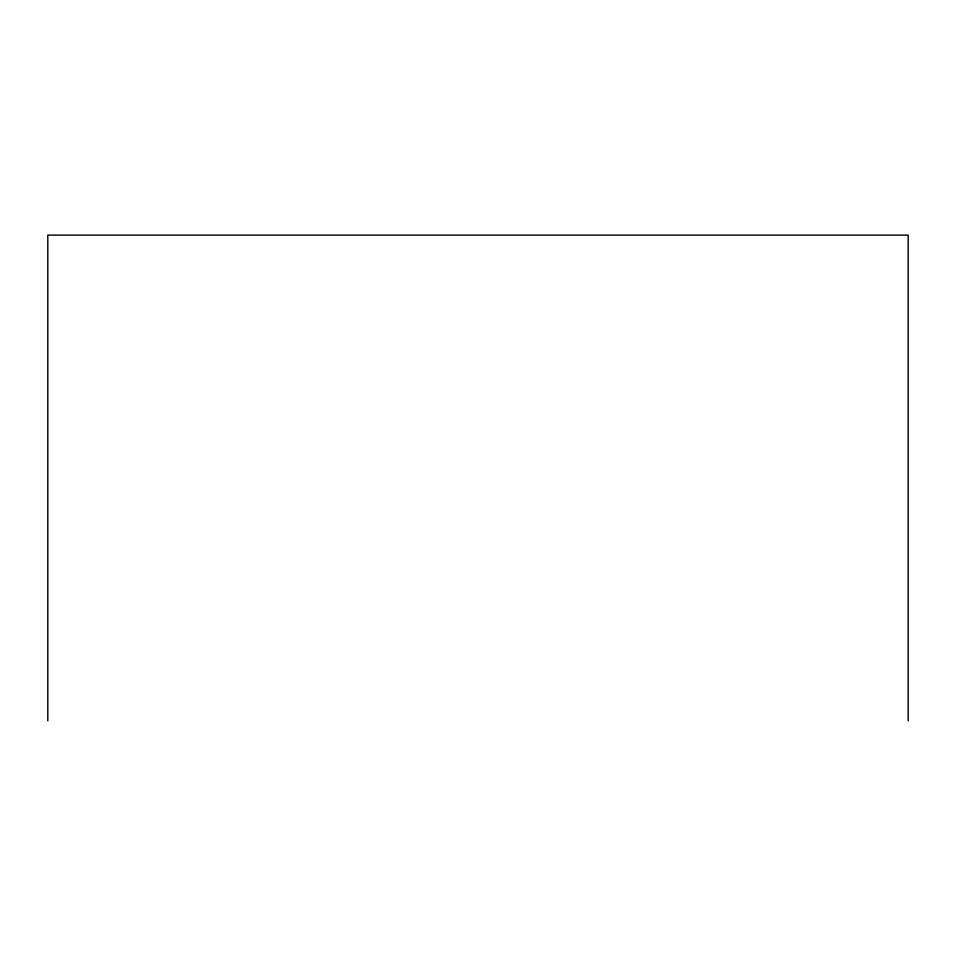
<?xml version="1.0" encoding="UTF-8"?>
<svg xmlns="http://www.w3.org/2000/svg" width="956" height="956" viewBox="0 0 956 956"><rect width="100%" height="100%" fill="white"/><g stroke="black" fill="none" stroke-linecap="round" stroke-linejoin="round"><path stroke-width="1.43" d="M908.2 720.884L908.2 235.116L47.8 235.116L47.8 720.884"/></g></svg>
